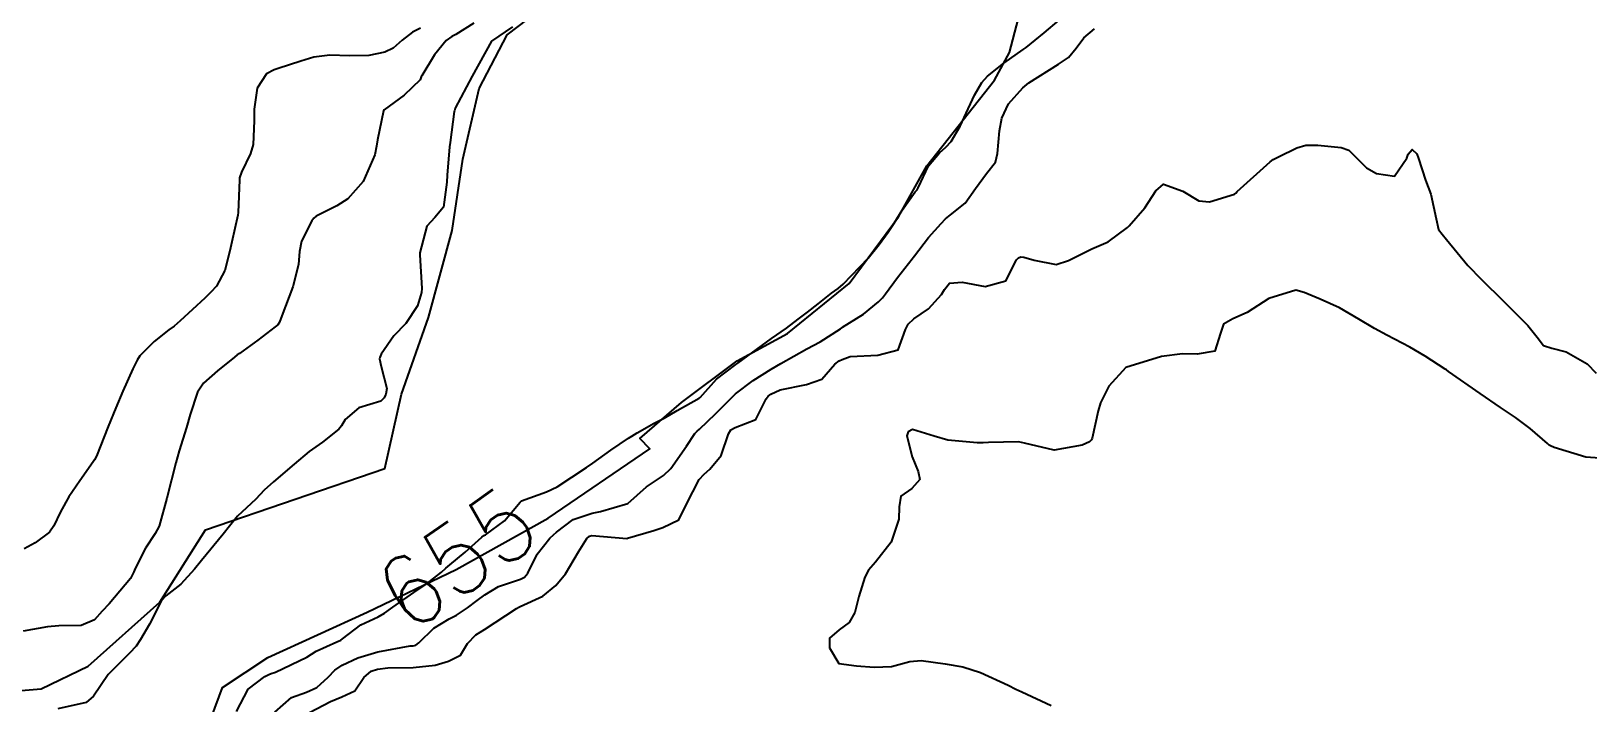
# Model space of a CAD drawing. Header units: metres. Extents: x 292545 to 299085, y 7450245 to 7463078.
# Drawn here: x 296360.2 to 296448, y 7461694 to 7461731.9 of the extents above; entities that cross this region are included whole.
import ezdxf
from ezdxf.enums import TextEntityAlignment as Align

# ---------------------------------------------------------------- set-up
doc = ezdxf.new("R2010")
doc.units = ezdxf.units.M
for name, color, linetype in [('Cotas', 45, 'Continuous'), ('Curvas de Nivel 1m', 11, 'Continuous'), ('Curvas de Nivel 5m', 15, 'Continuous'), ('Hidrografia', 140, 'Continuous'), ('Vias Primárias', 230, 'Continuous')]:
    doc.layers.add(name, color=color, linetype=linetype)
doc.styles.add('Style-STANDARD', font='STANDARD.shx')

msp = doc.modelspace()

# ---------------------------------------------------------------- linework, layer by layer
at = {"layer": 'Curvas de Nivel 1m', "flags": 128}
for points, elevation in [([(296385.165, 7461732.297), (296384.148, 7461731.667), (296383.917, 7461731.551), (296383.597, 7461731.325), (296382.946, 7461730.52), (296382.225, 7461729.339), (296382.194, 7461729.267), (296382.121, 7461729.115), (296381.223, 7461728.238), (296380.103, 7461727.407), (296380.069, 7461727.361), (296379.723, 7461725.721), (296379.676, 7461725.366), (296379.58, 7461724.879), (296378.91, 7461723.377), (296378.043, 7461722.393), (296377.434, 7461722.001), (296376.271, 7461721.408), (296376.14, 7461721.3), (296376.029, 7461721.15), (296375.429, 7461720.001), (296375.321, 7461719.42), (296375.263, 7461718.689), (296374.957, 7461717.425), (296374.32, 7461715.788), (296374.191, 7461715.437), (296374.107, 7461715.292), (296373.959, 7461715.164), (296372.983, 7461714.414), (296371.936, 7461713.67), (296371.814, 7461713.582), (296371.662, 7461713.463), (296370.701, 7461712.696), (296369.918, 7461711.988), (296369.572, 7461711.485), (296369.155, 7461710.23), (296368.949, 7461709.494), (296368.541, 7461708.172), (296368.35, 7461707.503), (296367.843, 7461705.51), (296367.401, 7461703.932), (296367.186, 7461703.516), (296366.641, 7461702.685), (296366.065, 7461701.527), (296365.98, 7461701.339), (296365.787, 7461700.972), (296364.582, 7461699.548), (296364.195, 7461699.125), (296363.759, 7461698.639), (296363.007, 7461698.314), (296361.754, 7461698.295), (296361.103, 7461698.236), (296359.749, 7461698.009)], 656), ([(296382.153, 7461732.028), (296381.701, 7461731.793), (296381.108, 7461731.35), (296380.6, 7461730.894), (296380.136, 7461730.67), (296379.24, 7461730.479), (296378.139, 7461730.463), (296377.041, 7461730.499), (296376.137, 7461730.376), (296375.392, 7461730.159), (296374.128, 7461729.747), (296373.893, 7461729.676), (296373.455, 7461729.447), (296372.937, 7461728.629), (296372.76, 7461727.453), (296372.761, 7461726.785), (296372.712, 7461725.454), (296372.568, 7461724.954), (296372.057, 7461723.895), (296371.94, 7461723.575), (296371.932, 7461723.461), (296371.872, 7461721.624), (296371.851, 7461721.462), (296371.506, 7461719.969), (296371.397, 7461719.466), (296371.113, 7461718.348), (296370.644, 7461717.473), (296370.328, 7461717.128), (296369.976, 7461716.793), (296368.585, 7461715.501), (296368.247, 7461715.217), (296367.955, 7461715.001), (296367.126, 7461714.338), (296366.317, 7461713.526), (296366.162, 7461713.296), (296365.926, 7461712.798), (296365.36, 7461711.538), (296364.966, 7461710.606), (296364.537, 7461709.55), (296363.868, 7461707.874), (296363.757, 7461707.668), (296363.683, 7461707.562), (296362.938, 7461706.483), (296362.324, 7461705.575), (296362.137, 7461705.278), (296361.83, 7461704.703), (296361.468, 7461703.934), (296361.218, 7461703.586), (296360.414, 7461702.987), (296359.803, 7461702.652)], 657), ([(296373.934, 7461693.436), (296374.876, 7461694.252), (296375.71, 7461694.564), (296376.301, 7461694.817), (296376.941, 7461695.398), (296377.321, 7461695.8), (296377.73, 7461696.08), (296378.616, 7461696.499), (296379.737, 7461696.827), (296381.562, 7461697.164), (296381.741, 7461697.18), (296381.876, 7461697.204), (296382.048, 7461697.337), (296382.906, 7461698.178), (296383.763, 7461698.69), (296384.174, 7461698.909), (296384.791, 7461699.31), (296385.35, 7461699.724), (296385.774, 7461700.058), (296386.546, 7461700.524), (296387.788, 7461700.929), (296388.019, 7461701.038), (296388.194, 7461701.266), (296388.719, 7461702.345), (296389.44, 7461703.254), (296389.642, 7461703.426), (296389.818, 7461703.577), (296390.767, 7461704.298), (296391.835, 7461704.661), (296392.304, 7461704.747), (296393.843, 7461705.2), (296394.893, 7461706.149), (296395.859, 7461706.775), (296396.262, 7461707.174), (296397.149, 7461708.434), (296397.626, 7461709.154), (296397.75, 7461709.287), (296397.887, 7461709.404), (296398.781, 7461710.26), (296399.648, 7461711.133), (296399.781, 7461711.265), (296399.915, 7461711.382), (296400.907, 7461712.136), (296401.93, 7461712.787), (296402.473, 7461713.102), (296403.941, 7461713.922), (296404.69, 7461714.328), (296405.832, 7461715.061), (296405.902, 7461715.112), (296405.954, 7461715.152), (296407.124, 7461715.884), (296407.976, 7461716.574), (296408.199, 7461716.809), (296408.367, 7461717.026), (296409.051, 7461717.96), (296409.879, 7461719.011), (296409.933, 7461719.081), (296410.005, 7461719.182), (296410.805, 7461720.212), (296411.512, 7461720.995), (296411.76, 7461721.26), (296412.03, 7461721.49), (296412.863, 7461722.156), (296413.445, 7461722.969), (296414.061, 7461723.817), (296414.568, 7461724.455), (296414.684, 7461724.954), (296414.808, 7461726.237), (296414.932, 7461726.952), (296415.306, 7461727.753), (296416.12, 7461728.663), (296416.461, 7461728.935), (296418.134, 7461729.985), (296418.684, 7461730.358), (296419.13, 7461730.9), (296419.563, 7461731.484), (296420.159, 7461731.981)], 656), ([(296375.885, 7461693.408), (296377.073, 7461694.025), (296377.707, 7461694.304), (296378.451, 7461694.643), (296378.96, 7461695.378), (296379.359, 7461695.741), (296379.728, 7461695.863), (296380.3, 7461695.933), (296381.729, 7461695.952), (296382.971, 7461696.087), (296383.733, 7461696.31), (296384.395, 7461696.655), (296384.803, 7461697.309), (296385.265, 7461697.79), (296385.751, 7461698.099), (296387.566, 7461699.273), (296387.686, 7461699.349), (296387.765, 7461699.383), (296389.05, 7461699.981), (296389.783, 7461700.584), (296390.326, 7461701.242), (296391.05, 7461702.476), (296391.522, 7461703.224), (296391.671, 7461703.366), (296391.816, 7461703.403), (296393.777, 7461703.236), (296393.813, 7461703.238), (296395.316, 7461703.689), (296395.823, 7461703.844), (296396.722, 7461704.274), (296397.142, 7461705.161), (296397.857, 7461706.552), (296398.143, 7461706.864), (296398.473, 7461707.144), (296399.096, 7461707.912), (296399.519, 7461709.134), (296399.657, 7461709.362), (296399.888, 7461709.492), (296401.062, 7461709.951), (296401.644, 7461711.113), (296401.759, 7461711.267), (296401.915, 7461711.365), (296402.431, 7461711.615), (296403.921, 7461711.923), (296404.784, 7461712.212), (296405.507, 7461713.064), (296405.753, 7461713.243), (296405.936, 7461713.329), (296406.373, 7461713.49), (296407.938, 7461713.572), (296409.094, 7461713.866), (296409.506, 7461715.014), (296409.648, 7461715.323), (296409.962, 7461715.619), (296410.794, 7461716.178), (296411.538, 7461716.994), (296411.709, 7461717.27), (296411.989, 7461717.628), (296412.694, 7461717.683), (296413.988, 7461717.439), (296415.165, 7461717.775), (296415.758, 7461718.942), (296415.873, 7461719.072), (296416.005, 7461719.113), (296416.171, 7461719.104), (296416.754, 7461718.932), (296418.001, 7461718.688), (296418.686, 7461718.91), (296420.01, 7461719.578), (296420.926, 7461719.969), (296422.022, 7461720.776), (296422.114, 7461720.869), (296423.002, 7461721.892), (296423.614, 7461722.847), (296424.057, 7461723.224), (296425.135, 7461722.829), (296426.045, 7461722.282), (296426.636, 7461722.222), (296428.051, 7461722.649), (296428.133, 7461722.717), (296428.201, 7461722.798), (296430.07, 7461724.486), (296430.233, 7461724.606), (296430.536, 7461724.765), (296431.572, 7461725.262), (296432.08, 7461725.414), (296432.758, 7461725.418), (296434.078, 7461725.281), (296434.496, 7461725.143), (296434.921, 7461724.717), (296435.505, 7461724.146), (296436.064, 7461723.813), (296437.078, 7461723.675), (296437.777, 7461724.683), (296437.854, 7461724.904), (296438.078, 7461725.179), (296438.335, 7461724.936), (296438.434, 7461724.675), (296438.832, 7461723.44), (296439.131, 7461722.664), (296439.433, 7461721.258), (296439.565, 7461720.657), (296439.763, 7461720.396), (296440.017, 7461720.106), (296441.209, 7461718.638), (296441.991, 7461717.842), (296443.225, 7461716.617), (296443.966, 7461715.877), (296444.605, 7461715.246), (296445.124, 7461714.592), (296445.481, 7461714.12), (296445.947, 7461713.967), (296446.754, 7461713.763), (296447.938, 7461713.089), (296448.449, 7461712.555)], 657), ([(296448.657, 7461707.77), (296447.875, 7461707.808), (296446.089, 7461708.369), (296445.882, 7461708.456), (296445.802, 7461708.501), (296445.704, 7461708.583), (296444.736, 7461709.442), (296443.897, 7461710.052), (296443.05, 7461710.619), (296441.915, 7461711.412), (296440.132, 7461712.657), (296440.014, 7461712.739), (296439.934, 7461712.788), (296438.8, 7461713.525), (296437.946, 7461714.03), (296436.655, 7461714.693), (296435.959, 7461715.076), (296435.07, 7461715.61), (296433.976, 7461716.237), (296432.893, 7461716.741), (296431.987, 7461717.112), (296431.513, 7461717.23), (296429.983, 7461716.77), (296428.772, 7461715.987), (296427.965, 7461715.617), (296427.439, 7461715.327), (296427.259, 7461714.807), (296426.951, 7461713.802), (296425.941, 7461713.625), (296425.115, 7461713.654), (296423.939, 7461713.492), (296421.933, 7461712.87), (296420.969, 7461711.827), (296420.494, 7461710.884), (296420.367, 7461710.424), (296420.021, 7461708.889), (296419.981, 7461708.79), (296419.881, 7461708.677), (296419.47, 7461708.487), (296417.876, 7461708.205), (296416.203, 7461708.613), (296415.88, 7461708.691), (296414.187, 7461708.65), (296413.88, 7461708.634), (296413.548, 7461708.633), (296411.881, 7461708.768), (296411.11, 7461708.998), (296409.888, 7461709.375), (296409.659, 7461709.239), (296409.579, 7461709.013), (296409.871, 7461707.844), (296410.212, 7461707.007), (296410.314, 7461706.548), (296409.849, 7461706.057), (296409.242, 7461705.616), (296409.137, 7461705.017), (296409.122, 7461704.317), (296408.693, 7461703.027), (296407.801, 7461701.894), (296407.406, 7461701.435), (296407.209, 7461701.046), (296406.877, 7461699.948), (296406.637, 7461699.051), (296406.329, 7461698.483), (296405.753, 7461698.078), (296405.205, 7461697.609), (296405.21, 7461697.065), (296405.734, 7461696.179), (296406.734, 7461696.049), (296407.732, 7461695.968), (296408.719, 7461696.011), (296409.736, 7461696.295), (296410.387, 7461696.353), (296411.735, 7461696.166), (296412.743, 7461695.985), (296413.73, 7461695.676), (296415.295, 7461694.944), (296415.72, 7461694.736), (296416.069, 7461694.585), (296417.706, 7461693.801)], 657)]:
    msp.add_lwpolyline(points, dxfattribs=dict(at, elevation=elevation))
at = {"layer": 'Curvas de Nivel 5m', "elevation": 655, "flags": 128}
for points in [[(296387.334, 7461732.099), (296386.143, 7461731.29), (296385.056, 7461729.306), (296384.105, 7461727.506), (296384.063, 7461727.36), (296384.055, 7461727.32), (296383.826, 7461725.573), (296383.793, 7461725.323), (296383.657, 7461723.724), (296383.635, 7461723.324), (296383.437, 7461721.928), (296382.961, 7461721.331), (296382.507, 7461720.853), (296382.112, 7461719.339), (296382.115, 7461719.226), (296382.222, 7461717.338), (296382.2, 7461717.117), (296381.973, 7461716.348), (296381.321, 7461715.35), (296380.651, 7461714.661), (296379.937, 7461713.624), (296379.859, 7461713.446), (296379.839, 7461713.371), (296379.929, 7461712.935), (296380.245, 7461711.694), (296380.196, 7461711.366), (296380.108, 7461711.169), (296379.907, 7461710.979), (296378.679, 7461710.605), (296377.891, 7461709.934), (296377.686, 7461709.592), (296377.534, 7461709.393), (296376.618, 7461708.66), (296375.87, 7461708.136), (296375.019, 7461707.423), (296373.853, 7461706.418), (296373.338, 7461705.955), (296372.867, 7461705.45), (296372.336, 7461704.954), (296371.828, 7461704.487), (296371.369, 7461703.915), (296371.023, 7461703.468), (296369.798, 7461701.991), (296369.405, 7461701.494), (296368.629, 7461700.657), (296367.778, 7461699.985), (296367.549, 7461699.738), (296367.43, 7461699.513), (296366.871, 7461698.404), (296366.353, 7461697.524), (296366.114, 7461697.151), (296365.735, 7461696.76), (296364.54, 7461695.548), (296363.711, 7461694.331), (296363.297, 7461693.974), (296361.703, 7461693.622)], [(296371.776, 7461693.459), (296372.437, 7461694.728), (296373.377, 7461695.443), (296373.603, 7461695.562), (296373.725, 7461695.619), (296373.979, 7461695.69), (296375.734, 7461696.535), (296376.265, 7461696.878), (296377.422, 7461697.393), (296377.651, 7461697.485), (296377.746, 7461697.566), (296378.784, 7461698.353), (296379.765, 7461698.817), (296380.12, 7461699.012), (296380.591, 7461699.358), (296381.781, 7461700.181), (296382.476, 7461700.643), (296383.341, 7461701.325), (296383.572, 7461701.546), (296383.797, 7461701.734), (296384.663, 7461702.452), (296385.611, 7461703.302), (296385.726, 7461703.389), (296385.815, 7461703.439), (296386.879, 7461704.233), (296387.76, 7461705.271), (296387.844, 7461705.345), (296389.246, 7461705.859), (296389.852, 7461706.143), (296391.509, 7461707.225), (296391.866, 7461707.484), (296392.879, 7461708.204), (296393.88, 7461708.892), (296394.072, 7461709.007), (296394.36, 7461709.195), (296395.333, 7461709.744), (296395.895, 7461710.016), (296396.614, 7461710.457), (296397.861, 7461711.151), (296397.913, 7461711.19), (296398.84, 7461712.225), (296399.932, 7461713.05), (296399.979, 7461713.083), (296400.046, 7461713.129), (296401.947, 7461714.506), (296402.787, 7461715.092), (296403.452, 7461715.594), (296403.967, 7461715.989), (296404.571, 7461716.477), (296405.329, 7461717.067), (296405.709, 7461717.339), (296405.988, 7461717.575), (296407.39, 7461719.039), (296408.011, 7461719.811), (296408.527, 7461720.515), (296408.861, 7461721.022), (296409.307, 7461721.744), (296410.049, 7461722.78), (296410.154, 7461722.907), (296410.219, 7461723.008), (296410.806, 7461724.262), (296411.42, 7461724.997), (296411.772, 7461725.299), (296412.083, 7461725.634), (296412.592, 7461726.486), (296412.81, 7461726.979), (296413.392, 7461728.247), (296413.807, 7461728.965), (296414.126, 7461729.315), (296415.04, 7461730.044), (296416.142, 7461730.825), (296416.3, 7461730.938), (296417.318, 7461731.76), (296418.166, 7461732.467)]]:
    msp.add_lwpolyline(points, dxfattribs=at)
at = {"layer": 'Hidrografia'}
for points in [[(296355.745, 7461694.334), (296360.748, 7461694.755), (296363.401, 7461696.02), (296367.44, 7461699.632), (296370.032, 7461703.726), (296380.135, 7461707.185), (296381.07, 7461711.373), (296382.592, 7461715.688), (296383.93, 7461720.612), (296384.539, 7461724.624), (296385.455, 7461728.612), (296387.037, 7461731.652), (296389.289, 7461733.354)], [(296369.064, 7461689.644), (296370.979, 7461694.814), (296373.532, 7461696.513), (296379.135, 7461699.073), (296384.169, 7461701.48), (296389.345, 7461704.384), (296395.089, 7461708.279), (296394.514, 7461708.861), (296396.864, 7461710.898), (296400.012, 7461713.245), (296402.849, 7461714.795), (296406.315, 7461717.607), (296409.108, 7461721.371), (296410.704, 7461724.249), (296414.522, 7461729.094), (296415.364, 7461730.644), (296415.852, 7461732.504)]]:
    msp.add_lwpolyline(points, dxfattribs=at)
at = {"layer": 'Vias Primárias'}
for points in [[(296211.683, 7461646.797), (296258.11, 7461626.877), (296291.299, 7461614.233), (296330.84, 7461599.436), (296368.634, 7461585.448, -0.028434), (296390.594, 7461575.869, 0.000017), (296427.552, 7461557.182, 0.000726)], [(296424.649, 7461551.441, -0.000017), (296387.691, 7461570.128, 0.028434), (296366.401, 7461579.415), (296328.596, 7461593.407), (296289.026, 7461608.215), (296255.696, 7461620.913), (296209.136, 7461640.89)]]:
    msp.add_lwpolyline(points, format="xyb", dxfattribs=at)

# ---------------------------------------------------------------- texts
at = {"layer": 'Cotas', "style": 'Style-STANDARD'}
msp.add_text('655', height=4, rotation=35.19343, dxfattribs=at).set_placement((296384.197, 7461702.112, 655), align=Align.MIDDLE_CENTER)

doc.saveas('drawing.dxf')
